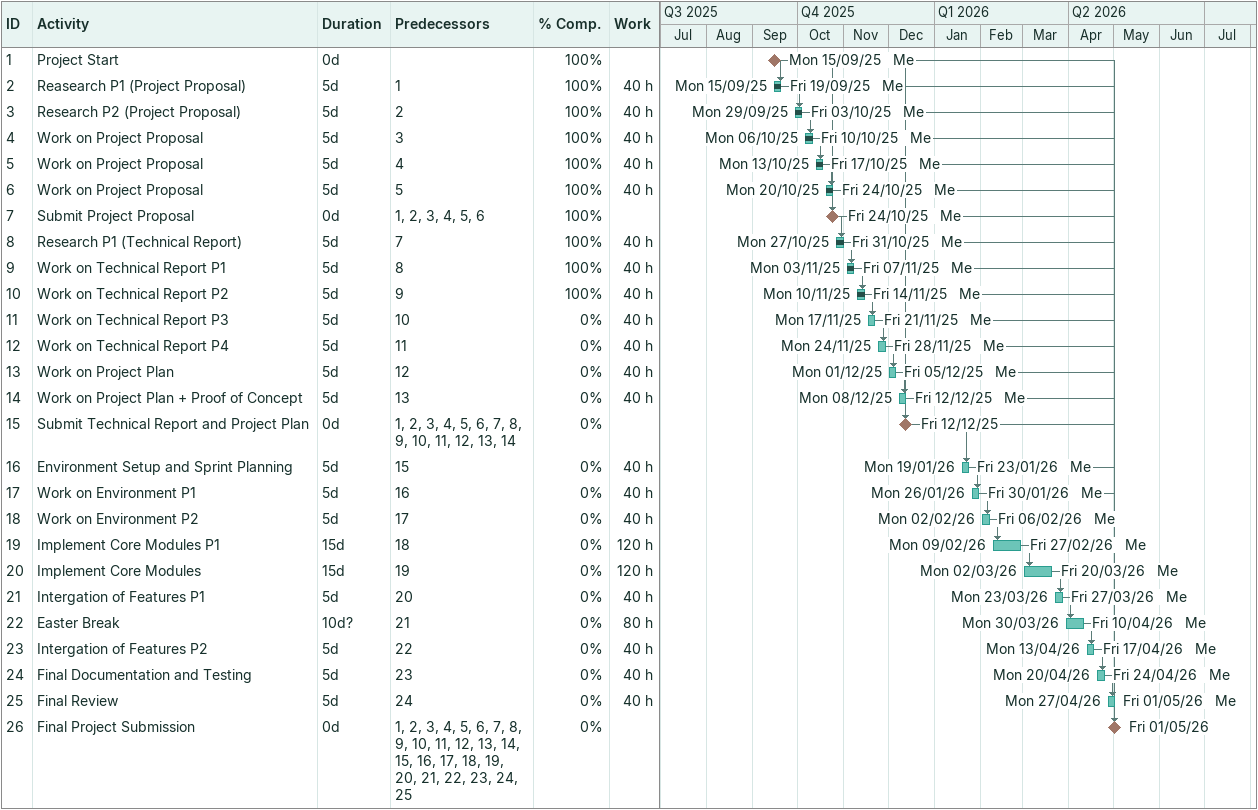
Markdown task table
| ID | Task | Duration | Start | Finish | Predecessors | Resources | % complete | Work (h) |
|---|---|---|---|---|---|---|---|---|
| 1 | Project Start | 0d | 2025-09-15 | 2025-09-15 |  | Me | 100 |  |
| 2 | Reasearch P1 (Project Proposal) | 5d | 2025-09-15 | 2025-09-19 | 1 | Me | 100 | 40 |
| 3 | Research P2 (Project Proposal) | 5d | 2025-09-29 | 2025-10-03 | 2 | Me | 100 | 40 |
| 4 | Work on Project Proposal | 5d | 2025-10-06 | 2025-10-10 | 3 | Me | 100 | 40 |
| 5 | Work on Project Proposal | 5d | 2025-10-13 | 2025-10-17 | 4 | Me | 100 | 40 |
| 6 | Work on Project Proposal | 5d | 2025-10-20 | 2025-10-24 | 5 | Me | 100 | 40 |
| 7 | Submit Project Proposal | 0d | 2025-10-24 | 2025-10-24 | 1, 2, 3, 4, 5, 6 | Me | 100 |  |
| 8 | Research P1 (Technical Report) | 5d | 2025-10-27 | 2025-10-31 | 7 | Me | 100 | 40 |
| 9 | Work on Technical Report P1 | 5d | 2025-11-03 | 2025-11-07 | 8 | Me | 100 | 40 |
| 10 | Work on Technical Report P2 | 5d | 2025-11-10 | 2025-11-14 | 9 | Me | 100 | 40 |
| 11 | Work on Technical Report P3 | 5d | 2025-11-17 | 2025-11-21 | 10 | Me | 0 | 40 |
| 12 | Work on Technical Report P4 | 5d | 2025-11-24 | 2025-11-28 | 11 | Me | 0 | 40 |
| 13 | Work on Project Plan | 5d | 2025-12-01 | 2025-12-05 | 12 | Me | 0 | 40 |
| 14 | Work on Project Plan + Proof of Concept | 5d | 2025-12-08 | 2025-12-12 | 13 | Me | 0 | 40 |
| 15 | Submit Technical Report and Project Plan | 0d | 2025-12-12 | 2025-12-12 | 1, 2, 3, 4, 5, 6, 7, 8, 9, 10, 11, 12, 13, 14 |  | 0 |  |
| 16 | Environment Setup and Sprint Planning | 5d | 2026-01-19 | 2026-01-23 | 15 | Me | 0 | 40 |
| 17 | Work on Environment P1 | 5d | 2026-01-26 | 2026-01-30 | 16 | Me | 0 | 40 |
| 18 | Work on Environment P2 | 5d | 2026-02-02 | 2026-02-06 | 17 | Me | 0 | 40 |
| 19 | Implement Core Modules P1 | 15d | 2026-02-09 | 2026-02-27 | 18 | Me | 0 | 120 |
| 20 | Implement Core Modules | 15d | 2026-03-02 | 2026-03-20 | 19 | Me | 0 | 120 |
| 21 | Intergation of Features P1 | 5d | 2026-03-23 | 2026-03-27 | 20 | Me | 0 | 40 |
| 22 | Easter Break | 10d? | 2026-03-30 | 2026-04-10 | 21 | Me | 0 | 80 |
| 23 | Intergation of Features P2 | 5d | 2026-04-13 | 2026-04-17 | 22 | Me | 0 | 40 |
| 24 | Final Documentation and Testing | 5d | 2026-04-20 | 2026-04-24 | 23 | Me | 0 | 40 |
| 25 | Final Review | 5d | 2026-04-27 | 2026-05-01 | 24 | Me | 0 | 40 |
| 26 | Final Project Submission | 0d | 2026-05-01 | 2026-05-01 | 1, 2, 3, 4, 5, 6, 7, 8, 9, 10, 11, 12, 13, 14, 15, 16, 17, 18, 19, 20, 21, 22, 23, 24, 25 |  | 0 |  |
